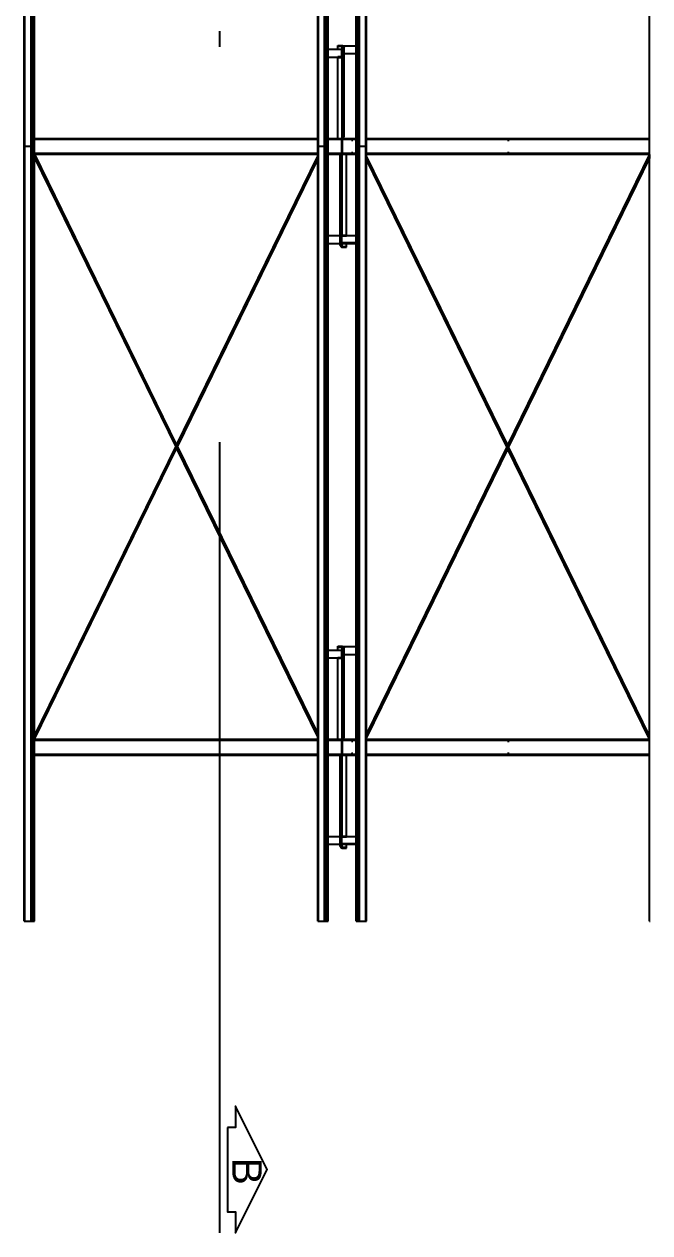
# Model space of a CAD drawing. Header units: millimetres. Extents: x 357 to 945, y 547 to 720.
# Drawn here: x 668.29 to 672.25, y 635.55 to 643.19 of the extents above; entities that cross this region are included whole.
import ezdxf

# ---------------------------------------------------------------- set-up
doc = ezdxf.new("R2010")
doc.units = ezdxf.units.MM
doc.linetypes.add('DIVIDE', pattern=[1.25, 0.5, -0.25, 0, -0.25, 0, -0.25])
for name, color, linetype in [('LCL-LINHACORTE', 171, 'DIVIDE'), ('LCL-TEXTO2', 171, 'Continuous'), ('PLANTA-VIS', 7, 'Continuous')]:
    doc.layers.add(name, color=color, linetype=linetype)
doc.styles.add('Arial', font='arial.ttf')

msp = doc.modelspace()

# ---------------------------------------------------------------- linework, layer by layer
at = {"layer": 'LCL-LINHACORTE', "ltscale": 10}
msp.add_line((669.52666, 635.54515), (669.52666, 659.93646), dxfattribs=at)
at = {"layer": 'LCL-LINHACORTE', "linetype": 'ByBlock'}
msp.add_lwpolyline([(669.57666, 636.21182), (669.57666, 635.67849), (669.62666, 635.67849), (669.62666, 635.54515), (669.82666, 635.94515), (669.62666, 636.34515), (669.62666, 636.21182), (669.57666, 636.21182)], dxfattribs=at)
at = {"layer": 'PLANTA-VIS'}
for p, q in [((668.28999, 642.41622), (668.28999, 646.26622)), ((668.29082, 642.41622), (668.29082, 646.26622)), ((668.29226, 642.41622), (668.29226, 646.26622)), ((668.2941, 642.41622), (668.2941, 646.26622)), ((668.33365, 642.41622), (668.33365, 646.26622)), ((668.3356, 642.41622), (668.3356, 646.26622)), ((668.33737, 642.41622), (668.33737, 646.26622)), ((668.33868, 642.41622), (668.33868, 646.26622)), ((668.33934, 642.41622), (668.33934, 646.26622)), ((668.34158, 642.41622), (668.34158, 646.26622)), ((668.3535, 642.41622), (668.3535, 646.26622)), ((668.35573, 642.41622), (668.35573, 646.26622)), ((670.14623, 642.41622), (670.14623, 646.26622)), ((670.14632, 642.41622), (670.14632, 646.26622)), ((670.14715, 642.41622), (670.14715, 646.26622)), ((670.14859, 642.41622), (670.14859, 646.26622)), ((670.15043, 642.41622), (670.15043, 646.26622)), ((670.18998, 642.41622), (670.18998, 646.26622)), ((670.19193, 642.41622), (670.19193, 646.26622)), ((670.19369, 642.41622), (670.19369, 646.26622)), ((670.19501, 642.41622), (670.19501, 646.26622)), ((670.19567, 642.41622), (670.19567, 646.26622)), ((670.19791, 642.41622), (670.19791, 646.26622)), ((670.20735, 642.41622), (670.20735, 646.26622)), ((670.20983, 642.41622), (670.20983, 646.26622)), ((670.21206, 642.41622), (670.21206, 646.26622)), ((670.40315, 642.41622), (670.40315, 646.26622)), ((670.40539, 642.41622), (670.40539, 646.26622)), ((670.40605, 642.41622), (670.40605, 646.26622)), ((670.40737, 642.41622), (670.40737, 646.26622)), ((670.40913, 642.41622), (670.40913, 646.26622)), ((670.41108, 642.41622), (670.41108, 646.26622)), ((670.45063, 642.41622), (670.45063, 646.26622)), ((670.45247, 642.41622), (670.45247, 646.26622)), ((670.45391, 642.41622), (670.45391, 646.26622)), ((670.45474, 642.41622), (670.45474, 646.26622)), ((670.45483, 642.41622), (670.45483, 646.26622)), ((672.24533, 642.41622), (672.24533, 646.26622)), ((668.35103, 642.41622), (668.35103, 645.81399)), ((670.389, 642.41622), (670.389, 645.65222)), ((670.39123, 642.41622), (670.39123, 645.65222)), ((670.39371, 642.41622), (670.39371, 645.65222)), ((670.19791, 643.03022), (670.20735, 643.03022)), ((670.21206, 643.03022), (670.29845, 643.03022)), ((670.27314, 643.04946), (670.27314, 643.05421)), ((670.27314, 643.05421), (670.30014, 643.05421)), ((670.27314, 643.04946), (670.30014, 643.04946)), ((670.27314, 643.03022), (670.27314, 643.04946)), ((670.29845, 642.98299), (670.29845, 643.03022)), ((670.29845, 643.03022), (670.30187, 643.03022)), ((670.29919, 643.02522), (670.30187, 643.02522)), ((670.29919, 642.98299), (670.29919, 643.02522)), ((670.30014, 643.05421), (670.30512, 643.05327)), ((670.30014, 643.03022), (670.30014, 643.04946)), ((670.30014, 643.04946), (670.30321, 643.04888)), ((670.30014, 643.00722), (670.30014, 643.02522)), ((670.30187, 643.00722), (670.30187, 643.0474)), ((670.30251, 643.05222), (670.30261, 643.05222)), ((670.30261, 643.05222), (670.389, 643.05222)), ((670.30261, 643.05001), (670.30261, 643.05222)), ((670.30261, 643.00222), (670.30261, 643.04888)), ((670.30321, 643.04888), (670.3058, 643.04724)), ((670.30321, 643.04873), (670.30321, 643.04888)), ((670.30512, 643.05327), (670.30678, 643.05222)), ((670.3058, 643.04724), (670.30754, 643.04477)), ((670.3058, 643.04678), (670.3058, 643.04724)), ((670.30706, 643.05204), (670.30934, 643.05059)), ((670.30754, 643.04477), (670.30814, 643.04186)), ((670.30754, 643.04395), (670.30754, 643.04477)), ((670.30814, 642.99058), (670.30814, 643.04186)), ((670.30934, 643.05059), (670.31215, 643.04659)), ((670.31215, 643.04659), (670.31314, 643.04186)), ((670.31314, 642.99058), (670.31314, 643.04186)), ((670.39371, 643.05222), (670.40315, 643.05222)), ((670.19791, 642.98022), (670.20735, 642.98022)), ((670.21206, 642.98022), (670.27314, 642.98022)), ((670.27314, 642.97824), (670.27314, 642.98299)), ((670.27314, 642.98299), (670.30014, 642.98299)), ((670.27314, 642.97824), (670.30014, 642.97824)), ((670.27314, 642.46622), (670.27314, 642.97824)), ((670.29919, 643.00722), (670.30187, 643.00722)), ((670.29919, 643.00222), (670.30261, 643.00222)), ((670.30014, 642.98299), (670.30014, 643.00222)), ((670.30014, 642.98299), (670.30321, 642.98356)), ((670.30014, 642.97824), (670.30512, 642.97918)), ((670.30014, 642.46622), (670.30014, 642.97824)), ((670.30261, 643.00222), (670.30814, 643.00222)), ((670.30321, 642.98356), (670.30321, 643.00222)), ((670.30321, 642.98356), (670.3058, 642.98521)), ((670.30512, 642.97918), (670.30934, 642.98185)), ((670.30512, 642.46648), (670.30512, 642.97918)), ((670.3058, 642.98521), (670.3058, 643.00222)), ((670.3058, 642.98521), (670.30754, 642.98768)), ((670.30754, 642.98768), (670.30754, 643.00222)), ((670.30754, 642.98768), (670.30814, 642.99058)), ((670.30934, 642.98185), (670.31215, 642.98586)), ((670.30934, 642.46915), (670.30934, 642.98185)), ((670.31215, 642.98586), (670.31314, 642.99058)), ((670.31215, 642.47316), (670.31215, 642.98586)), ((670.31314, 643.00222), (670.389, 643.00222)), ((670.31314, 642.47788), (670.31314, 642.99058)), ((670.39371, 643.00222), (670.40315, 643.00222)), ((668.2899, 642.41622), (668.28999, 642.41622)), ((668.2899, 642.41622), (668.28999, 642.41622)), ((668.28999, 642.41622), (668.29082, 642.41622)), ((668.28999, 637.51622), (668.28999, 642.41622)), ((668.28999, 642.41622), (668.29082, 642.41622)), ((668.29082, 642.41622), (668.29226, 642.41622)), ((668.29082, 637.51622), (668.29082, 642.41622)), ((668.29082, 642.41622), (668.29226, 642.41622)), ((668.29226, 642.41622), (668.2941, 642.41622)), ((668.29226, 637.51622), (668.29226, 642.41622)), ((668.29226, 642.41622), (668.2941, 642.41622)), ((668.2941, 642.41622), (668.33365, 642.41622)), ((668.2941, 637.51622), (668.2941, 642.41622)), ((668.2941, 642.41622), (668.33365, 642.41622)), ((668.33365, 642.41622), (668.3356, 642.41622)), ((668.33365, 637.51622), (668.33365, 642.41622)), ((668.33365, 642.41622), (668.3356, 642.41622)), ((668.3356, 642.41622), (668.33737, 642.41622)), ((668.3356, 637.51622), (668.3356, 642.41622)), ((668.3356, 642.41622), (668.33737, 642.41622)), ((668.33737, 642.41622), (668.33868, 642.41622)), ((668.33737, 637.51622), (668.33737, 642.41622)), ((668.33737, 642.41622), (668.33868, 642.41622)), ((668.33868, 642.41622), (668.33934, 642.41622)), ((668.33868, 637.51622), (668.33868, 642.41622)), ((668.33868, 642.41622), (668.33934, 642.41622)), ((668.33934, 642.41622), (668.34158, 642.41622)), ((668.33934, 637.51622), (668.33934, 642.41622)), ((668.33934, 642.41622), (668.34158, 642.41622)), ((668.34158, 642.46252), (668.35103, 642.46252)), ((668.34158, 642.46022), (668.35103, 642.46022)), ((668.34158, 637.51622), (668.34158, 642.41622)), ((668.35103, 642.41622), (668.3535, 642.41622)), ((668.35103, 641.96968), (668.35103, 642.41622)), ((668.35103, 642.41622), (668.3535, 642.41622)), ((668.3535, 642.41622), (668.35573, 642.41622)), ((668.3535, 637.51622), (668.3535, 642.41622)), ((668.3535, 642.41622), (668.35573, 642.41622)), ((668.35573, 642.46622), (670.14623, 642.46622)), ((668.35573, 642.46577), (670.14623, 642.46577)), ((668.35573, 642.46447), (670.14623, 642.46447)), ((668.35573, 642.46252), (670.14623, 642.46252)), ((668.35573, 642.46022), (670.14623, 642.46022)), ((668.35573, 637.51622), (668.35573, 642.41622)), ((670.14623, 642.41622), (670.14632, 642.41622)), ((670.14623, 637.51622), (670.14623, 642.41622)), ((670.14623, 642.41622), (670.14632, 642.41622)), ((670.14632, 642.41622), (670.14715, 642.41622)), ((670.14632, 637.51622), (670.14632, 642.41622)), ((670.14632, 642.41622), (670.14715, 642.41622)), ((670.14715, 642.41622), (670.14859, 642.41622)), ((670.14715, 637.51622), (670.14715, 642.41622)), ((670.14715, 642.41622), (670.14859, 642.41622)), ((670.14859, 642.41622), (670.15043, 642.41622)), ((670.14859, 637.51622), (670.14859, 642.41622)), ((670.14859, 642.41622), (670.15043, 642.41622)), ((670.15043, 642.41622), (670.18998, 642.41622)), ((670.15043, 637.51622), (670.15043, 642.41622)), ((670.15043, 642.41622), (670.18998, 642.41622)), ((670.18998, 642.41622), (670.19193, 642.41622)), ((670.18998, 637.51622), (670.18998, 642.41622)), ((670.18998, 642.41622), (670.19193, 642.41622)), ((670.19193, 642.41622), (670.19369, 642.41622)), ((670.19193, 637.51622), (670.19193, 642.41622)), ((670.19193, 642.41622), (670.19369, 642.41622)), ((670.19369, 642.41622), (670.19501, 642.41622)), ((670.19369, 637.51622), (670.19369, 642.41622)), ((670.19369, 642.41622), (670.19501, 642.41622)), ((670.19501, 642.41622), (670.19567, 642.41622)), ((670.19501, 637.51622), (670.19501, 642.41622)), ((670.19501, 642.41622), (670.19567, 642.41622)), ((670.19567, 642.41622), (670.19791, 642.41622)), ((670.19567, 637.51622), (670.19567, 642.41622)), ((670.19567, 642.41622), (670.19791, 642.41622)), ((670.19791, 642.46252), (670.20735, 642.46252)), ((670.19791, 642.46022), (670.20735, 642.46022)), ((670.19791, 637.51622), (670.19791, 642.41622)), ((670.20735, 642.41622), (670.20983, 642.41622)), ((670.20735, 637.51622), (670.20735, 642.41622)), ((670.20735, 642.41622), (670.20983, 642.41622)), ((670.20983, 642.41622), (670.21206, 642.41622)), ((670.20983, 637.51622), (670.20983, 642.41622)), ((670.20983, 642.41622), (670.21206, 642.41622)), ((670.21206, 642.46622), (670.29936, 642.46622)), ((670.21206, 642.46577), (670.29902, 642.46577)), ((670.21206, 642.46447), (670.29873, 642.46447)), ((670.21206, 642.46252), (670.29854, 642.46252)), ((670.21206, 642.46022), (670.29847, 642.46022)), ((670.21206, 637.51622), (670.21206, 642.41622)), ((670.29847, 642.46022), (670.29854, 642.46252)), ((670.29847, 642.37222), (670.29847, 642.46022)), ((670.29854, 642.46252), (670.29873, 642.46447)), ((670.29873, 642.46447), (670.29902, 642.46577)), ((670.29891, 642.46022), (670.29895, 642.46137)), ((670.29891, 642.37222), (670.29891, 642.46022)), ((670.29891, 642.45972), (670.30215, 642.45972)), ((670.29895, 642.46137), (670.29904, 642.46234)), ((670.29902, 642.46577), (670.29936, 642.46622)), ((670.29904, 642.46234), (670.29919, 642.46299)), ((670.29919, 642.46299), (670.29936, 642.46322)), ((670.29936, 642.46622), (670.30053, 642.46622)), ((670.29936, 642.46322), (670.30053, 642.46322)), ((670.30053, 642.46622), (670.3017, 642.46622)), ((670.30053, 642.46322), (670.3017, 642.46322)), ((670.30053, 642.37272), (670.30053, 642.45972)), ((670.30053, 642.37272), (670.30053, 642.45972)), ((670.3017, 642.46622), (670.389, 642.46622)), ((670.3017, 642.46622), (670.30204, 642.46577)), ((670.3017, 642.46322), (670.30187, 642.46299)), ((670.30187, 642.46299), (670.30202, 642.46234)), ((670.30202, 642.46234), (670.30211, 642.46137)), ((670.30204, 642.46577), (670.389, 642.46577)), ((670.30204, 642.46577), (670.30233, 642.46447)), ((670.30211, 642.46137), (670.30215, 642.46022)), ((670.30215, 642.37222), (670.30215, 642.46022)), ((670.30233, 642.46447), (670.389, 642.46447)), ((670.30233, 642.46447), (670.30252, 642.46252)), ((670.30252, 642.46252), (670.389, 642.46252)), ((670.30252, 642.46252), (670.30259, 642.46022)), ((670.30259, 642.46022), (670.389, 642.46022)), ((670.30259, 642.37222), (670.30259, 642.46022)), ((670.30375, 642.46622), (670.30512, 642.46648)), ((670.30512, 642.46648), (670.30934, 642.46915)), ((670.30934, 642.46915), (670.31215, 642.47316)), ((670.31215, 642.47316), (670.31314, 642.47788)), ((670.35916, 642.45872), (670.36493, 642.45872)), ((670.35916, 642.45472), (670.36493, 642.45472)), ((670.36493, 642.45472), (670.36493, 642.45872)), ((670.36493, 642.45872), (670.36767, 642.45872)), ((670.36493, 642.45472), (670.36767, 642.45472)), ((670.389, 642.41622), (670.39123, 642.41622)), ((670.389, 641.80722), (670.389, 642.41622)), ((670.389, 642.41622), (670.39123, 642.41622)), ((670.39123, 642.41622), (670.39371, 642.41622)), ((670.39123, 641.80722), (670.39123, 642.41622)), ((670.39123, 642.41622), (670.39371, 642.41622)), ((670.39371, 642.46252), (670.40315, 642.46252)), ((670.39371, 642.46022), (670.40315, 642.46022)), ((670.39371, 641.80722), (670.39371, 642.41622)), ((670.40315, 642.41622), (670.40539, 642.41622)), ((670.40315, 637.51622), (670.40315, 642.41622)), ((670.40315, 642.41622), (670.40539, 642.41622)), ((670.40539, 642.41622), (670.40605, 642.41622)), ((670.40539, 637.51622), (670.40539, 642.41622)), ((670.40539, 642.41622), (670.40605, 642.41622)), ((670.40605, 642.41622), (670.40737, 642.41622)), ((670.40605, 637.51622), (670.40605, 642.41622)), ((670.40605, 642.41622), (670.40737, 642.41622)), ((670.40737, 642.41622), (670.40913, 642.41622)), ((670.40737, 637.51622), (670.40737, 642.41622)), ((670.40737, 642.41622), (670.40913, 642.41622)), ((670.40913, 642.41622), (670.41108, 642.41622)), ((670.40913, 637.51622), (670.40913, 642.41622)), ((670.40913, 642.41622), (670.41108, 642.41622)), ((670.41108, 642.41622), (670.45063, 642.41622)), ((670.41108, 637.51622), (670.41108, 642.41622)), ((670.41108, 642.41622), (670.45063, 642.41622)), ((670.45063, 642.41622), (670.45247, 642.41622)), ((670.45063, 637.51622), (670.45063, 642.41622)), ((670.45063, 642.41622), (670.45247, 642.41622)), ((670.45247, 642.41622), (670.45391, 642.41622)), ((670.45247, 637.51622), (670.45247, 642.41622)), ((670.45247, 642.41622), (670.45391, 642.41622)), ((670.45391, 642.41622), (670.45474, 642.41622)), ((670.45391, 637.51622), (670.45391, 642.41622)), ((670.45391, 642.41622), (670.45474, 642.41622)), ((670.45474, 642.41622), (670.45483, 642.41622)), ((670.45474, 637.51622), (670.45474, 642.41622)), ((670.45474, 642.41622), (670.45483, 642.41622)), ((670.45483, 642.46622), (672.24533, 642.46622)), ((670.45483, 642.46577), (672.24533, 642.46577)), ((670.45483, 642.46447), (672.24533, 642.46447)), ((670.45483, 642.46252), (672.24533, 642.46252)), ((670.45483, 642.46022), (672.24533, 642.46022)), ((670.45483, 637.51622), (670.45483, 642.41622)), ((671.34663, 642.45472), (671.3532, 642.45472)), ((671.34664, 642.45872), (671.3532, 642.45872)), ((671.3532, 642.45472), (671.3532, 642.45872)), ((671.3532, 642.45872), (671.35696, 642.45872)), ((671.3532, 642.45472), (671.35696, 642.45472)), ((672.24533, 642.41622), (672.24756, 642.41622)), ((672.24533, 637.51622), (672.24533, 642.41622)), ((672.24533, 642.41622), (672.24756, 642.41622)), ((668.34158, 642.37222), (668.35103, 642.37222)), ((668.34158, 642.36993), (668.35103, 642.36993)), ((668.35573, 642.37222), (670.14623, 642.37222)), ((668.35573, 642.36993), (670.14623, 642.36993)), ((668.35573, 642.36798), (670.14623, 642.36798)), ((668.35573, 642.36668), (670.14623, 642.36668)), ((668.35573, 642.36622), (670.14623, 642.36622)), ((668.35573, 642.36525), (669.2537, 640.52707)), ((668.35573, 642.36516), (669.25368, 640.52702)), ((668.35573, 642.3649), (669.25361, 640.5269)), ((668.35573, 642.36448), (669.25353, 640.52665)), ((668.35573, 642.3639), (669.25345, 640.52624)), ((668.35573, 642.36317), (669.25337, 640.52568)), ((668.35573, 642.36231), (669.25329, 640.52496)), ((668.35573, 642.36131), (669.25322, 640.52411)), ((668.35573, 642.36021), (669.25316, 640.52313)), ((668.35573, 642.35902), (669.25311, 640.52204)), ((668.35573, 642.35775), (669.25307, 640.52086)), ((668.35573, 642.35643), (669.25303, 640.51961)), ((668.35573, 642.35508), (669.25301, 640.5183)), ((668.35573, 642.35371), (669.25301, 640.51694)), ((668.35573, 642.35236), (670.14623, 638.68712)), ((668.35573, 642.35104), (669.25206, 640.51622)), ((668.35573, 642.34978), (669.25144, 640.51622)), ((668.35573, 642.34858), (669.25086, 640.51622)), ((668.35573, 642.34748), (669.25032, 640.51622)), ((668.35573, 642.34649), (669.24983, 640.51622)), ((668.35573, 642.34562), (669.24941, 640.51622)), ((668.35573, 638.68007), (670.14623, 642.34532)), ((668.35573, 642.34489), (669.24905, 640.51622)), ((668.35573, 642.34431), (669.24877, 640.51622)), ((668.35573, 642.34389), (669.24856, 640.51622)), ((668.35573, 642.34363), (669.24844, 640.51622)), ((668.35573, 642.34355), (669.2484, 640.51622)), ((669.25299, 640.51811), (670.14623, 642.34664)), ((669.25302, 640.51944), (670.14623, 642.3479)), ((669.25305, 640.5207), (670.14623, 642.3491)), ((669.25309, 640.5219), (670.14623, 642.3502)), ((669.25315, 640.523), (670.14623, 642.35119)), ((669.25321, 640.52399), (670.14623, 642.35206)), ((669.25328, 640.52486), (670.14623, 642.35279)), ((669.25335, 640.52559), (670.14623, 642.35337)), ((669.25337, 640.51622), (670.14623, 642.34397)), ((669.25343, 640.52618), (670.14623, 642.35379)), ((669.25351, 640.52661), (670.14623, 642.35405)), ((669.2536, 640.52687), (670.14623, 642.35414)), ((669.25403, 640.51622), (670.14623, 642.3426)), ((669.25469, 640.51622), (670.14623, 642.34125)), ((669.25534, 640.51622), (670.14623, 642.33993)), ((669.25595, 640.51622), (670.14623, 642.33867)), ((669.25654, 640.51622), (670.14623, 642.33747)), ((669.25708, 640.51622), (670.14623, 642.33637)), ((669.25756, 640.51622), (670.14623, 642.33538)), ((669.25799, 640.51622), (670.14623, 642.33451)), ((669.25834, 640.51622), (670.14623, 642.33378)), ((670.19791, 642.37222), (670.20735, 642.37222)), ((670.19791, 642.36993), (670.20735, 642.36993)), ((670.21206, 642.37222), (670.29847, 642.37222)), ((670.21206, 642.36993), (670.29854, 642.36993)), ((670.21206, 642.36798), (670.29873, 642.36798)), ((670.21206, 642.36668), (670.29902, 642.36668)), ((670.21206, 642.36622), (670.29936, 642.36622)), ((670.28792, 642.35456), (670.28891, 642.35929)), ((670.28792, 641.85222), (670.28792, 642.35456)), ((670.28891, 642.35929), (670.29172, 642.36329)), ((670.28891, 641.84659), (670.28891, 642.35929)), ((670.29172, 642.36329), (670.29594, 642.36597)), ((670.29172, 641.85059), (670.29172, 642.36329)), ((670.29594, 642.36597), (670.29727, 642.36622)), ((670.29594, 641.85327), (670.29594, 642.36597)), ((670.29847, 642.37222), (670.29854, 642.36993)), ((670.29854, 642.36993), (670.29873, 642.36798)), ((670.29873, 642.36798), (670.29902, 642.36668)), ((670.29891, 642.37272), (670.30215, 642.37272)), ((670.29891, 642.37222), (670.29895, 642.37108)), ((670.29895, 642.37108), (670.29904, 642.3701)), ((670.29902, 642.36668), (670.29936, 642.36622)), ((670.29904, 642.3701), (670.29919, 642.36945)), ((670.29919, 642.36945), (670.29936, 642.36922)), ((670.29936, 642.36922), (670.30053, 642.36922)), ((670.29936, 642.36622), (670.30053, 642.36622)), ((670.30053, 642.36922), (670.3017, 642.36922)), ((670.30053, 642.36622), (670.3017, 642.36622)), ((670.30092, 641.85421), (670.30092, 642.36622)), ((670.3017, 642.36922), (670.30187, 642.36945)), ((670.3017, 642.36622), (670.30204, 642.36668)), ((670.3017, 642.36622), (670.389, 642.36622)), ((670.30187, 642.36945), (670.30202, 642.3701)), ((670.30202, 642.3701), (670.30211, 642.37108)), ((670.30204, 642.36668), (670.30233, 642.36798)), ((670.30204, 642.36668), (670.389, 642.36668)), ((670.30211, 642.37108), (670.30215, 642.37222)), ((670.30233, 642.36798), (670.30252, 642.36993)), ((670.30233, 642.36798), (670.389, 642.36798)), ((670.30252, 642.36993), (670.30259, 642.37222)), ((670.30252, 642.36993), (670.389, 642.36993)), ((670.30259, 642.37222), (670.389, 642.37222)), ((670.32792, 641.85421), (670.32792, 642.36622)), ((670.35916, 642.37772), (670.36493, 642.37772)), ((670.35916, 642.37372), (670.36493, 642.37372)), ((670.36493, 642.37772), (670.36767, 642.37772)), ((670.36493, 642.37372), (670.36493, 642.37772)), ((670.36493, 642.37372), (670.36767, 642.37372)), ((670.39371, 642.37222), (670.40315, 642.37222)), ((670.39371, 642.36993), (670.40315, 642.36993)), ((670.45483, 642.37222), (672.24533, 642.37222)), ((670.45483, 642.36993), (672.24533, 642.36993)), ((670.45483, 642.36798), (672.24533, 642.36798)), ((670.45483, 642.36668), (672.24533, 642.36668)), ((670.45483, 642.36622), (672.24533, 642.36622)), ((671.34747, 640.52687), (670.45483, 642.35414)), ((671.34755, 640.52661), (670.45483, 642.35405)), ((671.34764, 640.52618), (670.45483, 642.35379)), ((671.34772, 640.52559), (670.45483, 642.35337)), ((671.34779, 640.52486), (670.45483, 642.35279)), ((672.24533, 642.35236), (670.45483, 638.68712)), ((671.34786, 640.52399), (670.45483, 642.35206)), ((671.34792, 640.523), (670.45483, 642.35119)), ((671.34797, 640.5219), (670.45483, 642.3502)), ((671.34802, 640.5207), (670.45483, 642.3491)), ((671.34805, 640.51944), (670.45483, 642.3479)), ((671.34808, 640.51811), (670.45483, 642.34664)), ((672.24533, 638.68007), (670.45483, 642.34532)), ((671.3477, 640.51622), (670.45483, 642.34397)), ((671.34704, 640.51622), (670.45483, 642.3426)), ((671.34638, 640.51622), (670.45483, 642.34125)), ((671.34573, 640.51622), (670.45483, 642.33993)), ((671.34511, 640.51622), (670.45483, 642.33867)), ((671.34453, 640.51622), (670.45483, 642.33747)), ((671.34399, 640.51622), (670.45483, 642.33637)), ((671.34351, 640.51622), (670.45483, 642.33538)), ((671.34308, 640.51622), (670.45483, 642.33451)), ((671.34273, 640.51622), (670.45483, 642.33378)), ((671.34663, 642.37772), (671.3532, 642.37772)), ((671.34664, 642.37372), (671.3532, 642.37372)), ((672.24533, 642.36525), (671.34737, 640.52707)), ((672.24533, 642.36516), (671.34739, 640.52702)), ((672.24533, 642.3649), (671.34745, 640.5269)), ((672.24533, 642.36448), (671.34754, 640.52665)), ((672.24533, 642.3639), (671.34762, 640.52624)), ((672.24533, 642.36317), (671.3477, 640.52568)), ((672.24533, 642.36231), (671.34778, 640.52496)), ((672.24533, 642.36131), (671.34785, 640.52411)), ((672.24533, 642.36021), (671.34791, 640.52313)), ((672.24533, 642.35902), (671.34796, 640.52204)), ((672.24533, 642.35775), (671.348, 640.52086)), ((672.24533, 642.35643), (671.34803, 640.51961)), ((672.24533, 642.35508), (671.34805, 640.5183)), ((672.24533, 642.35371), (671.34806, 640.51694)), ((672.24533, 642.35104), (671.34901, 640.51622)), ((672.24533, 642.34978), (671.34963, 640.51622)), ((672.24533, 642.34858), (671.35021, 640.51622)), ((672.24533, 642.34748), (671.35075, 640.51622)), ((672.24533, 642.34649), (671.35123, 640.51622)), ((672.24533, 642.34562), (671.35166, 640.51622)), ((672.24533, 642.34489), (671.35202, 640.51622)), ((672.24533, 642.34431), (671.3523, 640.51622)), ((672.24533, 642.34389), (671.3525, 640.51622)), ((672.24533, 642.34363), (671.35263, 640.51622)), ((672.24533, 642.34355), (671.35267, 640.51622)), ((671.3532, 642.37772), (671.35696, 642.37772)), ((671.3532, 642.37372), (671.3532, 642.37772)), ((671.3532, 642.37372), (671.35696, 642.37372)), ((669.25863, 640.51622), (670.14623, 642.3332)), ((669.25883, 640.51622), (670.14623, 642.33278)), ((669.25896, 640.51622), (670.14623, 642.33252)), ((669.259, 640.51622), (670.14623, 642.33243)), ((671.34244, 640.51622), (670.45483, 642.3332)), ((671.34224, 640.51622), (670.45483, 642.33278)), ((671.34211, 640.51622), (670.45483, 642.33252)), ((671.34207, 640.51622), (670.45483, 642.33243)), ((668.34158, 641.96876), (668.35292, 641.96876)), ((668.34158, 641.96399), (668.35292, 641.96399)), ((668.35103, 638.16968), (668.35103, 641.96399)), ((668.35292, 641.96876), (668.35292, 641.96959)), ((668.35292, 641.96399), (668.35292, 641.96876)), ((670.19791, 641.85222), (670.20735, 641.85222)), ((670.19791, 641.80222), (670.20735, 641.80222)), ((670.21206, 641.85222), (670.28857, 641.85222)), ((670.21206, 641.80222), (670.28792, 641.80222)), ((670.28792, 641.84186), (670.28792, 641.84885)), ((670.28792, 641.84186), (670.28891, 641.84659)), ((670.28792, 641.79058), (670.28792, 641.84186)), ((670.28891, 641.84659), (670.29172, 641.85059)), ((670.29172, 641.85059), (670.29594, 641.85327)), ((670.29292, 641.84186), (670.29352, 641.84477)), ((670.29292, 641.79058), (670.29292, 641.84186)), ((670.29292, 641.80222), (670.29845, 641.80222)), ((670.29352, 641.84477), (670.29526, 641.84724)), ((670.29352, 641.78768), (670.29352, 641.80222)), ((670.29526, 641.84724), (670.29785, 641.84888)), ((670.29526, 641.78521), (670.29526, 641.80222)), ((670.29594, 641.85327), (670.30092, 641.85421)), ((670.29785, 641.84888), (670.30092, 641.84946)), ((670.29785, 641.78356), (670.29785, 641.80222)), ((670.29845, 641.80222), (670.29845, 641.84899)), ((670.29845, 641.80222), (670.30053, 641.80222)), ((670.29919, 641.80722), (670.29919, 641.84913)), ((670.29919, 641.80722), (670.30053, 641.80722)), ((670.30053, 641.80722), (670.30587, 641.80722)), ((670.30053, 641.80222), (670.30587, 641.80222)), ((670.30092, 641.85421), (670.32792, 641.85421)), ((670.30092, 641.84946), (670.32792, 641.84946)), ((670.30092, 641.78299), (670.30092, 641.80222)), ((670.30587, 641.80722), (670.40315, 641.80722)), ((670.30587, 641.80222), (670.30587, 641.80722)), ((670.30587, 641.80222), (670.40315, 641.80222)), ((670.32792, 641.84946), (670.32792, 641.85421)), ((670.32792, 641.85222), (670.389, 641.85222)), ((670.32792, 641.78299), (670.32792, 641.80222)), ((670.389, 638.00722), (670.389, 641.80222)), ((670.39123, 638.00722), (670.39123, 641.80222)), ((670.39371, 638.00722), (670.39371, 641.80222)), ((670.28792, 641.79058), (670.28891, 641.78586)), ((670.28891, 641.78586), (670.29172, 641.78185)), ((670.29172, 641.78185), (670.29594, 641.77918)), ((670.29292, 641.79058), (670.29352, 641.78768)), ((670.29352, 641.78768), (670.29526, 641.78521)), ((670.29526, 641.78521), (670.29785, 641.78356)), ((670.29594, 641.77918), (670.30092, 641.77824)), ((670.29785, 641.78356), (670.30092, 641.78299)), ((670.30092, 641.78299), (670.32792, 641.78299)), ((670.30092, 641.77824), (670.32792, 641.77824)), ((670.32792, 641.77824), (670.32792, 641.78299)), ((668.35573, 638.68889), (669.2484, 640.51622)), ((668.35573, 638.68139), (669.25206, 640.51622)), ((668.35573, 638.68266), (669.25144, 640.51622)), ((668.35573, 638.68385), (669.25086, 640.51622)), ((668.35573, 638.68495), (669.25032, 640.51622)), ((668.35573, 638.68595), (669.24983, 640.51622)), ((668.35573, 638.68682), (669.24941, 640.51622)), ((668.35573, 638.68755), (669.24905, 640.51622)), ((668.35573, 638.68813), (669.24877, 640.51622)), ((668.35573, 638.68855), (669.24856, 640.51622)), ((668.35573, 638.6888), (669.24844, 640.51622)), ((668.35573, 638.67872), (669.25301, 640.5155)), ((668.35573, 638.67736), (669.25301, 640.51414)), ((668.35573, 638.676), (669.25303, 640.51282)), ((668.35573, 638.67468), (669.25307, 640.51157)), ((668.35573, 638.67342), (669.25311, 640.51039)), ((668.35573, 638.67222), (669.25316, 640.5093)), ((668.35573, 638.67112), (669.25322, 640.50833)), ((668.35573, 638.67013), (669.25329, 640.50747)), ((668.35573, 638.66926), (669.25337, 640.50676)), ((668.35573, 638.66853), (669.25345, 640.50619)), ((668.35573, 638.66795), (669.25353, 640.50578)), ((668.35573, 638.66753), (669.25361, 640.50554)), ((668.35573, 638.66727), (669.25368, 640.50541)), ((668.35573, 638.66719), (669.2537, 640.50537)), ((669.25299, 640.51432), (670.14623, 638.6858)), ((669.25302, 640.51299), (670.14623, 638.68453)), ((669.25305, 640.51173), (670.14623, 638.68333)), ((669.25309, 640.51054), (670.14623, 638.68223)), ((669.25315, 640.50944), (670.14623, 638.68124)), ((669.25321, 640.50844), (670.14623, 638.68037)), ((669.25328, 640.50757), (670.14623, 638.67964)), ((669.25335, 640.50684), (670.14623, 638.67906)), ((669.25337, 640.51622), (670.14623, 638.68847)), ((669.25343, 640.50626), (670.14623, 638.67864)), ((669.25351, 640.50583), (670.14623, 638.67838)), ((669.2536, 640.50556), (670.14623, 638.6783)), ((669.25403, 640.51622), (670.14623, 638.68983)), ((669.25469, 640.51622), (670.14623, 638.69118)), ((669.25534, 640.51622), (670.14623, 638.6925)), ((669.25595, 640.51622), (670.14623, 638.69377)), ((669.25654, 640.51622), (670.14623, 638.69496)), ((669.25708, 640.51622), (670.14623, 638.69606)), ((669.25756, 640.51622), (670.14623, 638.69706)), ((669.25799, 640.51622), (670.14623, 638.69793)), ((669.25834, 640.51622), (670.14623, 638.69866)), ((669.25863, 640.51622), (670.14623, 638.69924)), ((669.25883, 640.51622), (670.14623, 638.69966)), ((669.25896, 640.51622), (670.14623, 638.69991)), ((669.259, 640.51622), (670.14623, 638.7)), ((671.34207, 640.51622), (670.45483, 638.7)), ((671.34211, 640.51622), (670.45483, 638.69991)), ((671.34224, 640.51622), (670.45483, 638.69966)), ((671.34244, 640.51622), (670.45483, 638.69924)), ((671.34273, 640.51622), (670.45483, 638.69866)), ((671.34308, 640.51622), (670.45483, 638.69793)), ((671.34351, 640.51622), (670.45483, 638.69706)), ((671.34399, 640.51622), (670.45483, 638.69606)), ((671.34453, 640.51622), (670.45483, 638.69496)), ((671.34511, 640.51622), (670.45483, 638.69377)), ((671.34573, 640.51622), (670.45483, 638.6925)), ((671.34638, 640.51622), (670.45483, 638.69118)), ((671.34704, 640.51622), (670.45483, 638.68983)), ((671.3477, 640.51622), (670.45483, 638.68847)), ((671.34808, 640.51432), (670.45483, 638.6858)), ((671.34805, 640.51299), (670.45483, 638.68453)), ((671.34802, 640.51173), (670.45483, 638.68333)), ((671.34797, 640.51054), (670.45483, 638.68223)), ((671.34792, 640.50944), (670.45483, 638.68124)), ((671.34786, 640.50844), (670.45483, 638.68037)), ((671.34779, 640.50757), (670.45483, 638.67964)), ((671.34772, 640.50684), (670.45483, 638.67906)), ((671.34764, 640.50626), (670.45483, 638.67864)), ((671.34755, 640.50583), (670.45483, 638.67838)), ((671.34747, 640.50556), (670.45483, 638.6783)), ((672.24533, 638.66719), (671.34737, 640.50537)), ((672.24533, 638.66727), (671.34739, 640.50541)), ((672.24533, 638.66753), (671.34745, 640.50554)), ((672.24533, 638.66795), (671.34754, 640.50578)), ((672.24533, 638.66853), (671.34762, 640.50619)), ((672.24533, 638.66926), (671.3477, 640.50676)), ((672.24533, 638.67013), (671.34778, 640.50747)), ((672.24533, 638.67112), (671.34785, 640.50833)), ((672.24533, 638.67222), (671.34791, 640.5093)), ((672.24533, 638.67342), (671.34796, 640.51039)), ((672.24533, 638.67468), (671.348, 640.51157)), ((672.24533, 638.676), (671.34803, 640.51282)), ((672.24533, 638.67736), (671.34805, 640.51414)), ((672.24533, 638.67872), (671.34806, 640.5155)), ((672.24533, 638.68139), (671.34901, 640.51622)), ((672.24533, 638.68266), (671.34963, 640.51622)), ((672.24533, 638.68385), (671.35021, 640.51622)), ((672.24533, 638.68495), (671.35075, 640.51622)), ((672.24533, 638.68595), (671.35123, 640.51622)), ((672.24533, 638.68682), (671.35166, 640.51622)), ((672.24533, 638.68755), (671.35202, 640.51622)), ((672.24533, 638.68813), (671.3523, 640.51622)), ((672.24533, 638.68855), (671.3525, 640.51622)), ((672.24533, 638.6888), (671.35263, 640.51622)), ((672.24533, 638.68889), (671.35267, 640.51622)), ((670.19791, 639.23022), (670.20735, 639.23022)), ((670.21206, 639.23022), (670.29845, 639.23022)), ((670.27314, 639.24946), (670.27314, 639.25421)), ((670.27314, 639.25421), (670.30014, 639.25421)), ((670.27314, 639.24946), (670.30014, 639.24946)), ((670.27314, 639.23022), (670.27314, 639.24946)), ((670.29845, 639.18299), (670.29845, 639.23022)), ((670.29845, 639.23022), (670.30187, 639.23022)), ((670.29919, 639.22522), (670.30187, 639.22522)), ((670.29919, 639.18299), (670.29919, 639.22522)), ((670.29919, 639.20722), (670.30187, 639.20722)), ((670.29919, 639.20222), (670.30261, 639.20222)), ((670.30014, 639.25421), (670.30512, 639.25327)), ((670.30014, 639.23022), (670.30014, 639.24946)), ((670.30014, 639.24946), (670.30321, 639.24888)), ((670.30014, 639.20722), (670.30014, 639.22522)), ((670.30014, 639.18299), (670.30014, 639.20222)), ((670.30187, 639.20722), (670.30187, 639.2474)), ((670.30251, 639.25222), (670.30261, 639.25222)), ((670.30261, 639.25222), (670.389, 639.25222)), ((670.30261, 639.25001), (670.30261, 639.25222)), ((670.30261, 639.20222), (670.30261, 639.24888)), ((670.30261, 639.20222), (670.30814, 639.20222)), ((670.30321, 639.24888), (670.3058, 639.24724)), ((670.30321, 639.24873), (670.30321, 639.24888)), ((670.30321, 639.18356), (670.30321, 639.20222)), ((670.30512, 639.25327), (670.30678, 639.25222)), ((670.3058, 639.24724), (670.30754, 639.24477)), ((670.3058, 639.24678), (670.3058, 639.24724)), ((670.3058, 639.18521), (670.3058, 639.20222)), ((670.30706, 639.25204), (670.30934, 639.25059)), ((670.30754, 639.24477), (670.30814, 639.24186)), ((670.30754, 639.24395), (670.30754, 639.24477)), ((670.30754, 639.18768), (670.30754, 639.20222)), ((670.30814, 639.19058), (670.30814, 639.24186)), ((670.30934, 639.25059), (670.31215, 639.24659)), ((670.31215, 639.24659), (670.31314, 639.24186)), ((670.31314, 639.19058), (670.31314, 639.24186)), ((670.31314, 639.20222), (670.389, 639.20222)), ((670.39371, 639.25222), (670.40315, 639.25222)), ((670.39371, 639.20222), (670.40315, 639.20222)), ((670.19791, 639.18022), (670.20735, 639.18022)), ((670.21206, 639.18022), (670.27314, 639.18022)), ((670.27314, 639.17824), (670.27314, 639.18299)), ((670.27314, 639.18299), (670.30014, 639.18299)), ((670.27314, 639.17824), (670.30014, 639.17824)), ((670.27314, 638.66622), (670.27314, 639.17824)), ((670.30014, 639.18299), (670.30321, 639.18356)), ((670.30014, 639.17824), (670.30512, 639.17918)), ((670.30014, 638.66622), (670.30014, 639.17824)), ((670.30321, 639.18356), (670.3058, 639.18521)), ((670.30512, 639.17918), (670.30934, 639.18185)), ((670.30512, 638.66648), (670.30512, 639.17918)), ((670.3058, 639.18521), (670.30754, 639.18768)), ((670.30754, 639.18768), (670.30814, 639.19058)), ((670.30934, 639.18185), (670.31215, 639.18586)), ((670.30934, 638.66915), (670.30934, 639.18185)), ((670.31215, 639.18586), (670.31314, 639.19058)), ((670.31215, 638.67316), (670.31215, 639.18586)), ((670.31314, 638.67788), (670.31314, 639.19058)), ((668.35573, 638.66622), (670.14623, 638.66622)), ((668.35573, 638.66577), (670.14623, 638.66577)), ((670.21206, 638.66622), (670.29936, 638.66622)), ((670.21206, 638.66577), (670.29902, 638.66577)), ((670.29873, 638.66447), (670.29902, 638.66577)), ((670.29902, 638.66577), (670.29936, 638.66622)), ((670.29936, 638.66622), (670.30053, 638.66622)), ((670.30053, 638.66622), (670.3017, 638.66622)), ((670.3017, 638.66622), (670.389, 638.66622)), ((670.3017, 638.66622), (670.30204, 638.66577)), ((670.30204, 638.66577), (670.389, 638.66577)), ((670.30204, 638.66577), (670.30233, 638.66447)), ((670.30375, 638.66622), (670.30512, 638.66648)), ((670.30512, 638.66648), (670.30934, 638.66915)), ((670.30934, 638.66915), (670.31215, 638.67316)), ((670.31215, 638.67316), (670.31314, 638.67788)), ((670.45483, 638.66622), (672.24533, 638.66622)), ((670.45483, 638.66577), (672.24533, 638.66577)), ((668.34158, 638.66252), (668.35103, 638.66252)), ((668.34158, 638.66022), (668.35103, 638.66022)), ((668.35573, 638.66447), (670.14623, 638.66447)), ((668.35573, 638.66252), (670.14623, 638.66252)), ((668.35573, 638.66022), (670.14623, 638.66022)), ((670.19791, 638.66252), (670.20735, 638.66252)), ((670.19791, 638.66022), (670.20735, 638.66022)), ((670.21206, 638.66447), (670.29873, 638.66447)), ((670.21206, 638.66252), (670.29854, 638.66252)), ((670.21206, 638.66022), (670.29847, 638.66022)), ((670.29847, 638.66022), (670.29854, 638.66252)), ((670.29847, 638.57222), (670.29847, 638.66022)), ((670.29854, 638.66252), (670.29873, 638.66447)), ((670.29891, 638.66022), (670.29895, 638.66137)), ((670.29891, 638.57222), (670.29891, 638.66022)), ((670.29891, 638.65972), (670.30215, 638.65972)), ((670.29895, 638.66137), (670.29904, 638.66234)), ((670.29904, 638.66234), (670.29919, 638.66299)), ((670.29919, 638.66299), (670.29936, 638.66322)), ((670.29936, 638.66322), (670.30053, 638.66322)), ((670.30053, 638.66322), (670.3017, 638.66322)), ((670.30053, 638.57272), (670.30053, 638.65972)), ((670.30053, 638.57272), (670.30053, 638.65972)), ((670.3017, 638.66322), (670.30187, 638.66299)), ((670.30187, 638.66299), (670.30202, 638.66234)), ((670.30202, 638.66234), (670.30211, 638.66137)), ((670.30211, 638.66137), (670.30215, 638.66022)), ((670.30215, 638.57222), (670.30215, 638.66022)), ((670.30233, 638.66447), (670.389, 638.66447)), ((670.30233, 638.66447), (670.30252, 638.66252)), ((670.30252, 638.66252), (670.389, 638.66252)), ((670.30252, 638.66252), (670.30259, 638.66022)), ((670.30259, 638.66022), (670.389, 638.66022)), ((670.30259, 638.57222), (670.30259, 638.66022)), ((670.35916, 638.65872), (670.36493, 638.65872)), ((670.35916, 638.65472), (670.36493, 638.65472)), ((670.36493, 638.65472), (670.36493, 638.65872)), ((670.36493, 638.65872), (670.36767, 638.65872)), ((670.36493, 638.65472), (670.36767, 638.65472)), ((670.39371, 638.66252), (670.40315, 638.66252)), ((670.39371, 638.66022), (670.40315, 638.66022)), ((670.45483, 638.66447), (672.24533, 638.66447)), ((670.45483, 638.66252), (672.24533, 638.66252)), ((670.45483, 638.66022), (672.24533, 638.66022)), ((671.34663, 638.65472), (671.3532, 638.65472)), ((671.34664, 638.65872), (671.3532, 638.65872)), ((671.3532, 638.65472), (671.3532, 638.65872)), ((671.3532, 638.65872), (671.35696, 638.65872)), ((671.3532, 638.65472), (671.35696, 638.65472)), ((668.34158, 638.57222), (668.35103, 638.57222)), ((668.34158, 638.56993), (668.35103, 638.56993)), ((668.35573, 638.57222), (670.14623, 638.57222)), ((668.35573, 638.56993), (670.14623, 638.56993)), ((668.35573, 638.56798), (670.14623, 638.56798)), ((668.35573, 638.56668), (670.14623, 638.56668)), ((668.35573, 638.56622), (670.14623, 638.56622)), ((670.19791, 638.57222), (670.20735, 638.57222)), ((670.19791, 638.56993), (670.20735, 638.56993)), ((670.21206, 638.57222), (670.29847, 638.57222)), ((670.21206, 638.56993), (670.29854, 638.56993)), ((670.21206, 638.56798), (670.29873, 638.56798)), ((670.21206, 638.56668), (670.29902, 638.56668)), ((670.21206, 638.56622), (670.29936, 638.56622)), ((670.28792, 638.55456), (670.28891, 638.55929)), ((670.28792, 638.05222), (670.28792, 638.55456)), ((670.28891, 638.55929), (670.29172, 638.56329)), ((670.28891, 638.04659), (670.28891, 638.55929)), ((670.29172, 638.56329), (670.29594, 638.56597)), ((670.29172, 638.05059), (670.29172, 638.56329)), ((670.29594, 638.56597), (670.29727, 638.56622)), ((670.29594, 638.05327), (670.29594, 638.56597)), ((670.29847, 638.57222), (670.29854, 638.56993)), ((670.29854, 638.56993), (670.29873, 638.56798)), ((670.29873, 638.56798), (670.29902, 638.56668)), ((670.29891, 638.57272), (670.30215, 638.57272)), ((670.29891, 638.57222), (670.29895, 638.57108)), ((670.29895, 638.57108), (670.29904, 638.5701)), ((670.29902, 638.56668), (670.29936, 638.56622)), ((670.29904, 638.5701), (670.29919, 638.56945)), ((670.29919, 638.56945), (670.29936, 638.56922)), ((670.29936, 638.56922), (670.30053, 638.56922)), ((670.29936, 638.56622), (670.30053, 638.56622)), ((670.30053, 638.56922), (670.3017, 638.56922)), ((670.30053, 638.56622), (670.3017, 638.56622)), ((670.30092, 638.05421), (670.30092, 638.56622)), ((670.3017, 638.56922), (670.30187, 638.56945)), ((670.3017, 638.56622), (670.30204, 638.56668)), ((670.3017, 638.56622), (670.389, 638.56622)), ((670.30187, 638.56945), (670.30202, 638.5701)), ((670.30202, 638.5701), (670.30211, 638.57108)), ((670.30204, 638.56668), (670.30233, 638.56798)), ((670.30204, 638.56668), (670.389, 638.56668)), ((670.30211, 638.57108), (670.30215, 638.57222)), ((670.30233, 638.56798), (670.30252, 638.56993)), ((670.30233, 638.56798), (670.389, 638.56798)), ((670.30252, 638.56993), (670.30259, 638.57222)), ((670.30252, 638.56993), (670.389, 638.56993)), ((670.30259, 638.57222), (670.389, 638.57222)), ((670.32792, 638.05421), (670.32792, 638.56622)), ((670.35916, 638.57772), (670.36493, 638.57772)), ((670.35916, 638.57372), (670.36493, 638.57372)), ((670.36493, 638.57772), (670.36767, 638.57772)), ((670.36493, 638.57372), (670.36493, 638.57772)), ((670.36493, 638.57372), (670.36767, 638.57372)), ((670.39371, 638.57222), (670.40315, 638.57222)), ((670.39371, 638.56993), (670.40315, 638.56993)), ((670.45483, 638.57222), (672.24533, 638.57222)), ((670.45483, 638.56993), (672.24533, 638.56993)), ((670.45483, 638.56798), (672.24533, 638.56798)), ((670.45483, 638.56668), (672.24533, 638.56668)), ((670.45483, 638.56622), (672.24533, 638.56622)), ((671.34663, 638.57772), (671.3532, 638.57772)), ((671.34664, 638.57372), (671.3532, 638.57372)), ((671.3532, 638.57772), (671.35696, 638.57772)), ((671.3532, 638.57372), (671.3532, 638.57772)), ((671.3532, 638.57372), (671.35696, 638.57372)), ((668.34158, 638.16876), (668.35292, 638.16876)), ((668.34158, 638.16399), (668.35292, 638.16399)), ((668.35103, 637.51622), (668.35103, 638.16399)), ((668.35292, 638.16876), (668.35292, 638.16959)), ((668.35292, 638.16399), (668.35292, 638.16876)), ((670.29594, 638.05327), (670.30092, 638.05421)), ((670.30092, 638.05421), (670.32792, 638.05421)), ((670.32792, 638.04946), (670.32792, 638.05421)), ((670.19791, 638.05222), (670.20735, 638.05222)), ((670.19791, 638.00222), (670.20735, 638.00222)), ((670.21206, 638.05222), (670.28857, 638.05222)), ((670.21206, 638.00222), (670.28792, 638.00222)), ((670.28792, 638.04186), (670.28792, 638.04885)), ((670.28792, 638.04186), (670.28891, 638.04659)), ((670.28792, 637.99058), (670.28792, 638.04186)), ((670.28792, 637.99058), (670.28891, 637.98586)), ((670.28891, 638.04659), (670.29172, 638.05059)), ((670.28891, 637.98586), (670.29172, 637.98185)), ((670.29172, 638.05059), (670.29594, 638.05327)), ((670.29172, 637.98185), (670.29594, 637.97918)), ((670.29292, 638.04186), (670.29352, 638.04477)), ((670.29292, 637.99058), (670.29292, 638.04186)), ((670.29292, 638.00222), (670.29845, 638.00222)), ((670.29292, 637.99058), (670.29352, 637.98768)), ((670.29352, 638.04477), (670.29526, 638.04724)), ((670.29352, 637.98768), (670.29352, 638.00222)), ((670.29352, 637.98768), (670.29526, 637.98521)), ((670.29526, 638.04724), (670.29785, 638.04888)), ((670.29526, 637.98521), (670.29526, 638.00222)), ((670.29526, 637.98521), (670.29785, 637.98356)), ((670.29594, 637.97918), (670.30092, 637.97824)), ((670.29785, 638.04888), (670.30092, 638.04946)), ((670.29785, 637.98356), (670.29785, 638.00222)), ((670.29785, 637.98356), (670.30092, 637.98299)), ((670.29845, 638.00222), (670.29845, 638.04899)), ((670.29845, 638.00222), (670.30053, 638.00222)), ((670.29919, 638.00722), (670.29919, 638.04913)), ((670.29919, 638.00722), (670.30053, 638.00722)), ((670.30053, 638.00722), (670.30587, 638.00722)), ((670.30053, 638.00222), (670.30587, 638.00222)), ((670.30092, 638.04946), (670.32792, 638.04946)), ((670.30092, 637.98299), (670.30092, 638.00222)), ((670.30092, 637.98299), (670.32792, 637.98299)), ((670.30092, 637.97824), (670.32792, 637.97824)), ((670.30587, 638.00722), (670.40315, 638.00722)), ((670.30587, 638.00222), (670.30587, 638.00722)), ((670.30587, 638.00222), (670.40315, 638.00222)), ((670.32792, 638.05222), (670.389, 638.05222)), ((670.32792, 637.98299), (670.32792, 638.00222)), ((670.32792, 637.97824), (670.32792, 637.98299)), ((670.389, 637.51622), (670.389, 638.00222)), ((670.39123, 637.51622), (670.39123, 638.00222)), ((670.39371, 637.51622), (670.39371, 638.00222)), ((668.2899, 637.51622), (668.28999, 637.51622)), ((668.28999, 637.51622), (668.29082, 637.51622)), ((668.29082, 637.51622), (668.29226, 637.51622)), ((668.29226, 637.51622), (668.2941, 637.51622)), ((668.2941, 637.51622), (668.33365, 637.51622)), ((668.33365, 637.51622), (668.3356, 637.51622)), ((668.3356, 637.51622), (668.33737, 637.51622)), ((668.33737, 637.51622), (668.33868, 637.51622)), ((668.33868, 637.51622), (668.33934, 637.51622)), ((668.33934, 637.51622), (668.34158, 637.51622)), ((668.34158, 637.51622), (668.35103, 637.51622)), ((668.35103, 637.51622), (668.3535, 637.51622)), ((668.3535, 637.51622), (668.35573, 637.51622)), ((670.14623, 637.51622), (670.14632, 637.51622)), ((670.14632, 637.51622), (670.14715, 637.51622)), ((670.14715, 637.51622), (670.14859, 637.51622)), ((670.14859, 637.51622), (670.15043, 637.51622)), ((670.15043, 637.51622), (670.18998, 637.51622)), ((670.18998, 637.51622), (670.19193, 637.51622)), ((670.19193, 637.51622), (670.19369, 637.51622)), ((670.19369, 637.51622), (670.19501, 637.51622)), ((670.19501, 637.51622), (670.19567, 637.51622)), ((670.19567, 637.51622), (670.19791, 637.51622)), ((670.19791, 637.51622), (670.20735, 637.51622)), ((670.20735, 637.51622), (670.20983, 637.51622)), ((670.20983, 637.51622), (670.21206, 637.51622)), ((670.389, 637.51622), (670.39123, 637.51622)), ((670.39123, 637.51622), (670.39371, 637.51622)), ((670.39371, 637.51622), (670.40315, 637.51622)), ((670.40315, 637.51622), (670.40539, 637.51622)), ((670.40539, 637.51622), (670.40605, 637.51622)), ((670.40605, 637.51622), (670.40737, 637.51622)), ((670.40737, 637.51622), (670.40913, 637.51622)), ((670.40913, 637.51622), (670.41108, 637.51622)), ((670.41108, 637.51622), (670.45063, 637.51622)), ((670.45063, 637.51622), (670.45247, 637.51622)), ((670.45247, 637.51622), (670.45391, 637.51622)), ((670.45391, 637.51622), (670.45474, 637.51622)), ((670.45474, 637.51622), (670.45483, 637.51622)), ((672.24533, 637.51622), (672.24756, 637.51622))]:
    msp.add_line(p, q, dxfattribs=at)

# ---------------------------------------------------------------- texts
at = {"layer": 'LCL-TEXTO2', "insert": (669.60617, 636.02166), "char_height": 0.18588, "attachment_point": 7, "rotation": 270, "style": 'Arial'}
msp.add_mtext('B', dxfattribs=at)

doc.saveas('drawing.dxf')
